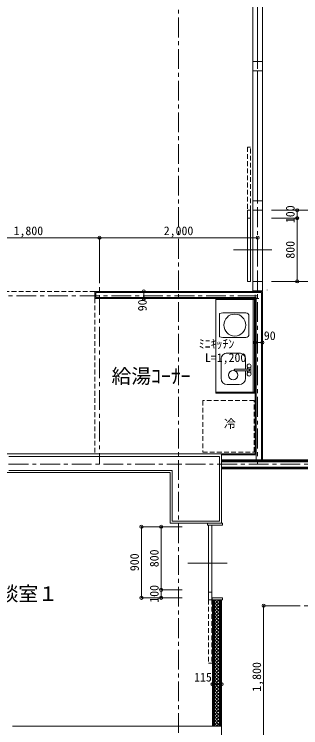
# Model space of a CAD drawing. Units: millimetres at full size, sheet at 1:50. Extents: x -17874 to 19699, y -20565 to 13459.
# Drawn here: x -5872 to -2247, y -6728 to 2299 of the extents above; entities that cross this region are included whole.
import ezdxf
from ezdxf.enums import TextEntityAlignment as Align

# ---------------------------------------------------------------- set-up
doc = ezdxf.new("R2010")
doc.units = ezdxf.units.MM
doc.header["$LTSCALE"] = 50
doc.header["$PDMODE"] = 32
doc.header["$PDSIZE"] = 40
for name, pattern in [('CHAIN1', [8, 5, -1, 1, -1]), ('DASHED1', [1.8, 1.2, -0.6]), ('DOUBLE_CHAIN2', [12.8, 9, -1, 0.6, -0.6, 0.6, -1])]:
    doc.linetypes.add(name, pattern=pattern)
for name, color, linetype, lineweight in [('1-1_表（文字_固定）', 4, 'CHAIN1', 9), ('1-2', 3, 'Continuous', 18), ('1-4', 4, 'Continuous', 9), ('1-5_建具姿図', 3, 'Continuous', 13), ('1-6', 7, 'Continuous', 13), ('1-8', 134, 'Continuous', 5), ('1-D_寸法', 6, 'Continuous', 9)]:
    doc.layers.add(name, color=color, linetype=linetype, lineweight=lineweight)
doc.styles.add('ＭＳ ゴシック', font='')
doc.styles.get('ＭＳ ゴシック').set_extended_font_data('MS Gothic')

msp = doc.modelspace()

# ---------------------------------------------------------------- linework, layer by layer
at = {"layer": '1-1_表（文字_固定）'}
for p, q in [((-3793.07, 8656.68), (-3793.07, -9444.31)), ((-2793.07, 8656.68), (-2793.07, -3394.31)), ((-4793.07, -855.14), (-4793.07, -3394.31)), ((-2793.07, -1264.31), (-14343.07, -1264.31)), ((-14343.07, -3394.31), (-3761.15, -3394.31)), ((16946.49, -3394.31), (-3761.15, -3394.31)), ((-2505.88, -5184.31), (9251.93, -5184.31))]:
    msp.add_line(p, q, dxfattribs=at)
at = {"layer": '1-2'}
for p, q in [((-4850.57, -1296.81), (-4850.57, -1206.81)), ((-2733.07, -1206.81), (-4850.57, -1206.81)), ((-2733.07, -1206.81), (-2733.07, -3339.31)), ((-2823.07, -1296.81), (-4850.57, -1296.81)), ((-2823.07, -1296.81), (-2823.07, -3264.31)), ((-8243.07, -3264.31), (-4568.9, -3264.31)), ((-4568.9, -3264.31), (-2823.07, -3264.31)), ((-3248.07, -4139.31), (-3248.07, -3264.31)), ((-3248.07, -3339.31), (2631.93, -3339.31)), ((-7443.07, -3499.31), (-4568.9, -3499.31)), ((-4568.9, -3499.31), (-3898.07, -3499.31)), ((-3898.07, -4139.31), (-3898.07, -3499.31)), ((-3248.07, -3454.31), (2631.93, -3454.31)), ((-3898.07, -4139.31), (-3248.07, -4139.31)), ((-3248.07, -6709.31), (-3248.07, -5109.31)), ((-3363.07, -6709.31), (-3363.07, -5909.31)), ((-5893.07, -6709.31), (-3248.07, -6709.31)), ((-3248.07, -6878.81), (-3248.07, -6709.31))]:
    msp.add_line(p, q, dxfattribs=at)
at = {"layer": '1-2', "color": 7, "lineweight": 13}
for p, q in [((-4232.49, -1206.81), (-4232.49, -1296.81)), ((-2823.07, -1854.49), (-2733.07, -1854.49))]:
    msp.add_line(p, q, dxfattribs=at)
at = {"layer": '1-4'}
for p, q in [((-2853.07, 3345.69), (-2853.07, -60.85)), ((-2733.07, 3345.69), (-2733.07, -1080.85)), ((-2919.07, -180.85), (-2919.07, -1080.85)), ((-2919.07, -180.85), (-2883.07, -180.85)), ((-2883.07, -180.85), (-2883.07, -1080.85)), ((-2853.07, -180.85), (-2853.07, -1080.85)), ((-3096.07, -680.85), (-2611.85, -680.85)), ((-2919.07, -1080.85), (-2883.07, -1080.85)), ((-2853.07, -1080.85), (-2853.07, -1200.85)), ((-2733.07, -1200.85), (-2853.07, -1200.85)), ((-3176.55, -4647.61), (-3677.93, -4647.61))]:
    msp.add_line(p, q, dxfattribs=at)
at = {"layer": '1-4', "color": 3, "lineweight": 18}
for p, q in [((-2793.07, 3345.69), (-2793.07, 1702.42)), ((-2853.07, 1582.42), (-2853.07, 1702.42)), ((-2733.07, 1582.42), (-2853.07, 1582.42)), ((-2793.07, 1582.42), (-2793.07, -60.85)), ((-2733.07, -60.85), (-2733.07, -180.85)), ((-2733.07, -180.85), (-2853.07, -180.85)), ((-2733.07, -1080.85), (-2853.07, -1080.85)), ((-2733.07, -1080.85), (-2733.07, -1200.85)), ((-2670.07, -1189.31), (-2670.07, -1190.21)), ((-3363.07, -5909.31), (-3363.07, -5109.31))]:
    msp.add_line(p, q, dxfattribs=at)
at = {"layer": '1-4', "linetype": 'DASHED1'}
for p, q in [((-2919.07, 619.15), (-2919.07, -180.85)), ((-2919.07, 619.15), (-2883.07, 619.15)), ((-2883.07, -180.85), (-2883.07, 619.15)), ((-2919.07, -280.85), (-2883.07, -280.85)), ((-4850.57, -1296.81), (-4850.57, -3264.31)), ((-3414.07, -5014.31), (-3374.07, -5014.31)), ((-3414.07, -5109.31), (-3414.07, -5909.31)), ((-3374.07, -5109.31), (-3374.07, -5909.31)), ((-3414.07, -5909.31), (-3374.07, -5909.31))]:
    msp.add_line(p, q, dxfattribs=at)
at = {"layer": '1-4', "color": 7, "lineweight": 13}
for p, q in [((-2292.09, -180.85), (-2292.09, -280.85)), ((-2292.09, -280.85), (-2292.09, -1080.85)), ((-3425.07, -4139.31), (-3238.07, -4139.31)), ((-3425.07, -4164.31), (-3425.07, -4139.31)), ((-3238.07, -4164.31), (-3238.07, -4139.31)), ((-3238.07, -4164.31), (-3425.07, -4164.31)), ((-3414.07, -5109.31), (-3414.07, -4164.31)), ((-3374.07, -5109.31), (-3374.07, -4164.31)), ((-3414.07, -5109.31), (-3374.07, -5109.31)), ((-3368.07, -5084.31), (-3368.07, -5109.31)), ((-3238.07, -5084.31), (-3368.07, -5084.31)), ((-3368.07, -5109.31), (-3238.07, -5109.31)), ((-3238.07, -5084.31), (-3238.07, -5109.31))]:
    msp.add_line(p, q, dxfattribs=at)
at = {"layer": '1-4', "color": 3, "linetype": 'DASHED1', "lineweight": 18}
msp.add_line((-6535.57, -1206.81), (-4850.57, -1206.81), dxfattribs=at)
at = {"layer": '1-4', "color": 3, "lineweight": 18}
for points in [[(-2733.07, 1582.42), (-2733.07, 1702.42), (-2853.07, 1702.42)], [(-2733.07, -60.85), (-2853.07, -60.85), (-2853.07, -180.85)]]:
    msp.add_lwpolyline(points, dxfattribs=at)
at = {"layer": '1-5_建具姿図', "color": 7}
msp.add_line((-4262.81, -4184.31), (-4262.81, -5084.31), dxfattribs=at)
at = {"layer": '1-6'}
for p, q in [((-2045.18, -180.85), (-2617.42, -180.85)), ((-2292.09, -180.85), (-2617.42, -180.85)), ((-2292.09, -280.85), (-2617.42, -280.85)), ((-6593.07, -528.37), (-4793.07, -528.37)), ((-4793.07, -528.37), (-4793.07, -855.14)), ((-4793.07, -528.37), (-2793.07, -528.37)), ((-2793.07, -528.37), (-2793.07, -855.14)), ((-2045.18, -1080.85), (-2617.42, -1080.85)), ((-2292.09, -1080.85), (-2617.42, -1080.85)), ((-4262.81, -4184.31), (-3746.27, -4184.31)), ((-4012.81, -4184.31), (-4012.81, -4984.31)), ((-4012.81, -4984.31), (-3746.27, -4984.31)), ((-4012.81, -4984.31), (-4012.81, -5084.31)), ((-4262.81, -5084.31), (-3746.27, -5084.31)), ((-2716.34, -5184.31), (-2475.53, -5184.31)), ((-2716.34, -6984.31), (-2716.34, -5184.31))]:
    msp.add_line(p, q, dxfattribs=at)
at = {"layer": '1-6', "color": 2}
for p in [(-2292.09, -180.85), (-2292.09, -280.85), (-4793.07, -528.37), (-2793.07, -528.37), (-2292.09, -1080.85), (-4232.49, -1206.81), (-4232.49, -1296.81), (-2823.07, -1854.49), (-2733.07, -1854.49), (-4262.81, -4184.31), (-4012.81, -4184.31), (-4012.81, -4984.31), (-4262.81, -5084.31), (-4012.81, -5084.31), (-2716.34, -5184.31)]:
    msp.add_point(p, dxfattribs=at)
at = {"layer": '1-8', "color": 4, "lineweight": 9}
for p, q in [((-4838.07, -1284.31), (-4838.07, -1219.31)), ((-2745.57, -1219.31), (-4838.07, -1219.31)), ((-2745.57, -1219.31), (-2745.57, -3339.31)), ((-2810.57, -1284.31), (-4838.07, -1284.31)), ((-2810.57, -1284.31), (-2810.57, -3339.31)), ((-5940.07, -3294.31), (-4568.9, -3294.31)), ((-4568.9, -3294.31), (-3273.07, -3294.31)), ((-3273.07, -4114.31), (-3273.07, -3294.31)), ((-3248.07, -3276.81), (-2810.57, -3276.81)), ((-3248.07, -3351.81), (2631.93, -3351.81)), ((-3248.07, -3364.31), (2631.93, -3364.31)), ((-3248.07, -3429.31), (2631.93, -3429.31)), ((-5940.07, -3474.31), (-4568.9, -3474.31)), ((-4568.9, -3474.31), (-3873.07, -3474.31)), ((-3873.07, -4114.31), (-3873.07, -3474.31)), ((-3248.07, -3441.81), (2631.93, -3441.81)), ((-3873.07, -4114.31), (-3273.07, -4114.31)), ((-3350.57, -6709.31), (-3350.57, -5109.31)), ((-3338.07, -6709.31), (-3338.07, -5109.31)), ((-3273.07, -6709.31), (-3273.07, -5109.31)), ((-3260.57, -6709.31), (-3260.57, -5109.31))]:
    msp.add_line(p, q, dxfattribs=at)
at = {"layer": '1-8'}
for p, q in [((-3338.07, -5164.4), (-3282.98, -5109.31)), ((-3338.07, -5121.98), (-3325.41, -5109.31)), ((-3338.07, -5206.83), (-3273.07, -5141.83)), ((-3335.54, -5109.31), (-3273.07, -5171.77)), ((-3293.11, -5109.31), (-3273.07, -5129.35)), ((-3338.07, -5149.2), (-3273.07, -5214.2)), ((-3338.07, -5249.26), (-3273.07, -5184.26)), ((-3338.07, -5191.63), (-3273.07, -5256.63)), ((-3338.07, -5291.68), (-3273.07, -5226.68)), ((-3338.07, -5234.05), (-3273.07, -5299.05)), ((-3338.07, -5334.11), (-3273.07, -5269.11)), ((-3338.07, -5276.48), (-3273.07, -5341.48)), ((-3338.07, -5376.53), (-3273.07, -5311.53)), ((-3338.07, -5318.9), (-3273.07, -5383.9)), ((-3338.07, -5418.96), (-3273.07, -5353.96)), ((-3338.07, -5361.33), (-3273.07, -5426.33)), ((-3338.07, -5461.39), (-3273.07, -5396.39)), ((-3338.07, -5403.76), (-3273.07, -5468.76)), ((-3338.07, -5503.81), (-3273.07, -5438.81)), ((-3338.07, -5446.18), (-3273.07, -5511.18)), ((-3338.07, -5546.24), (-3273.07, -5481.24)), ((-3338.07, -5488.61), (-3273.07, -5553.61)), ((-3338.07, -5588.67), (-3273.07, -5523.67)), ((-3338.07, -5531.04), (-3273.07, -5596.04)), ((-3338.07, -5631.09), (-3273.07, -5566.09)), ((-3338.07, -5573.46), (-3273.07, -5638.46)), ((-3338.07, -5673.52), (-3273.07, -5608.52)), ((-3338.07, -5615.89), (-3273.07, -5680.89)), ((-3338.07, -5715.95), (-3273.07, -5650.95)), ((-3338.07, -5658.32), (-3273.07, -5723.32)), ((-3338.07, -5758.37), (-3273.07, -5693.37)), ((-3338.07, -5700.74), (-3273.07, -5765.74)), ((-3338.07, -5800.8), (-3273.07, -5735.8)), ((-3338.07, -5743.17), (-3273.07, -5808.17)), ((-3338.07, -5843.23), (-3273.07, -5778.23)), ((-3338.07, -5785.6), (-3273.07, -5850.6)), ((-3338.07, -5885.65), (-3273.07, -5820.65)), ((-3338.07, -5828.02), (-3273.07, -5893.02)), ((-3338.07, -5928.08), (-3273.07, -5863.08)), ((-3338.07, -5870.45), (-3273.07, -5935.45)), ((-3338.07, -5970.5), (-3273.07, -5905.5)), ((-3338.07, -5912.87), (-3273.07, -5977.87)), ((-3338.07, -6012.93), (-3273.07, -5947.93)), ((-3338.07, -5955.3), (-3273.07, -6020.3)), ((-3338.07, -6055.36), (-3273.07, -5990.36)), ((-3338.07, -5997.73), (-3273.07, -6062.73)), ((-3338.07, -6097.78), (-3273.07, -6032.78)), ((-3338.07, -6040.15), (-3273.07, -6105.15)), ((-3338.07, -6140.21), (-3273.07, -6075.21)), ((-3338.07, -6082.58), (-3273.07, -6147.58)), ((-3338.07, -6182.64), (-3273.07, -6117.64)), ((-3338.07, -6125.01), (-3273.07, -6190.01)), ((-3338.07, -6225.06), (-3273.07, -6160.06)), ((-3338.07, -6167.43), (-3273.07, -6232.43)), ((-3338.07, -6267.49), (-3273.07, -6202.49)), ((-3338.07, -6209.86), (-3273.07, -6274.86)), ((-3338.07, -6309.92), (-3273.07, -6244.92)), ((-3338.07, -6252.29), (-3273.07, -6317.29)), ((-3338.07, -6352.34), (-3273.07, -6287.34)), ((-3338.07, -6294.71), (-3273.07, -6359.71)), ((-3338.07, -6394.77), (-3273.07, -6329.77)), ((-3338.07, -6337.14), (-3273.07, -6402.14)), ((-3338.07, -6437.19), (-3273.07, -6372.19)), ((-3338.07, -6379.56), (-3273.07, -6444.56)), ((-3338.07, -6479.62), (-3273.07, -6414.62)), ((-3338.07, -6421.99), (-3273.07, -6486.99)), ((-3338.07, -6522.05), (-3273.07, -6457.05)), ((-3338.07, -6464.42), (-3273.07, -6529.42)), ((-3338.07, -6564.47), (-3273.07, -6499.47)), ((-3338.07, -6506.84), (-3273.07, -6571.84)), ((-3338.07, -6606.9), (-3273.07, -6541.9)), ((-3338.07, -6549.27), (-3273.07, -6614.27)), ((-3338.07, -6649.33), (-3273.07, -6584.33)), ((-3338.07, -6591.7), (-3273.07, -6656.7)), ((-3338.07, -6691.75), (-3273.07, -6626.75)), ((-3338.07, -6634.12), (-3273.07, -6699.12)), ((-3338.07, -6676.55), (-3305.32, -6709.31)), ((-3313.2, -6709.31), (-3273.07, -6669.18))]:
    msp.add_line(p, q, dxfattribs=at)
at = {"layer": '1-8', "color": 7, "lineweight": 13}
msp.add_line((-3363.07, -6176.63), (-3248.07, -6176.63), dxfattribs=at)
at = {"layer": '1-8', "color": 2}
for p in [(-3363.07, -6176.63), (-3248.07, -6176.63)]:
    msp.add_point(p, dxfattribs=at)
at = {"layer": '1-D_寸法', "linetype": 'DOUBLE_CHAIN2'}
for p, q in [((-2823.07, -1249.93), (-2823.07, -1343.68)), ((-2776.2, -1296.81), (-2869.95, -1296.81))]:
    msp.add_line(p, q, dxfattribs=at)
at = {"layer": '1-D_寸法'}
for p, q in [((-2823.07, -1296.81), (-3323.07, -1296.81)), ((-3323.07, -1311.81), (-3323.07, -1296.81)), ((-2823.07, -1311.81), (-3323.07, -1311.81)), ((-3320.07, -2481.81), (-3320.07, -1311.81)), ((-2849.07, -2481.81), (-2849.07, -1311.81)), ((-2831.07, -2481.81), (-2831.07, -1311.81)), ((-2823.07, -1311.81), (-2823.07, -1296.81)), ((-3274.07, -1486.31), (-3233.07, -1478.81)), ((-3274.07, -1781.31), (-3274.07, -1486.31)), ((-2941.07, -1478.81), (-3233.07, -1478.81)), ((-2903.07, -1750.81), (-2903.07, -1516.81)), ((-3274.07, -1781.31), (-3233.07, -1788.81)), ((-2941.07, -1788.81), (-3233.07, -1788.81)), ((-3256.07, -2306.81), (-3256.07, -2066.81)), ((-3026.07, -1986.81), (-3176.07, -1986.81)), ((-2946.07, -2192.81), (-2946.07, -2066.81)), ((-2922.57, -2192.81), (-2922.57, -2163.57)), ((-2879.58, -2240.05), (-2879.58, -2163.57)), ((-2901.07, -2192.81), (-3079.08, -2192.81)), ((-2901.07, -2210.81), (-3079.08, -2210.81)), ((-2946.07, -2306.81), (-2946.07, -2210.81)), ((-2922.57, -2240.05), (-2922.57, -2210.81)), ((-3026.07, -2386.81), (-3176.07, -2386.81)), ((-3323.07, -2496.81), (-3323.07, -2481.81)), ((-2823.07, -2481.81), (-3323.07, -2481.81)), ((-2823.07, -2496.81), (-3323.07, -2496.81)), ((-2823.07, -2496.81), (-2823.07, -2481.81))]:
    msp.add_line(p, q, dxfattribs=at)
at = {"layer": '1-D_寸法', "color": 4, "linetype": 'DASHED1'}
msp.add_lwpolyline([(-3486.86, -3239.87), (-2836.86, -3239.87), (-2836.86, -2589.87), (-3486.86, -2589.87)], close=True, dxfattribs=at)
at = {"layer": '1-D_寸法'}
for centre, radius in [((-3081.57, -1633.81), 139), ((-2901.07, -2150.81), 25), ((-3102.07, -2266.81), 58), ((-2901.07, -2252.81), 25)]:
    msp.add_circle(centre, radius, dxfattribs=at)
for centre, radius, start, end in [((-2941.07, -1516.81), 38, 359.99998, 90), ((-2941.07, -1750.81), 38, 270, 359.99998), ((-3176.07, -2066.81), 80, 89.99998, 180), ((-3026.07, -2066.81), 80, 359.99998, 90), ((-3079.08, -2201.81), 9, 90, 269.99995), ((-2901.07, -2201.81), 9, 270.00003, 90), ((-3176.07, -2306.81), 80, 180, 270), ((-3026.07, -2306.81), 80, 270, 359.99998)]:
    msp.add_arc(centre, radius, start, end, dxfattribs=at)

# ---------------------------------------------------------------- texts
at = {"layer": '1-5_建具姿図', "color": 7, "style": 'ＭＳ ゴシック'}
for s, p in [('ﾐﾆｷｯﾁﾝ', (-3537.84, -1960.54)), ('L=1,200', (-3459.78, -2133.37)), ('冷', (-3218.77, -2971.2))]:
    msp.add_text(s, height=110, dxfattribs=at).set_placement(p, align=Align.BOTTOM_LEFT)
at = {"layer": '1-5_建具姿図', "style": 'ＭＳ ゴシック'}
for s, p in [('給湯ｺｰﾅｰ', (-4641.36, -2426.17)), ('面談室１', (-6319.41, -5178.84))]:
    msp.add_text(s, height=183.3, dxfattribs=at).set_placement(p, align=Align.BOTTOM_LEFT)
at = {"layer": '1-6', "style": 'ＭＳ ゴシック'}
for s, p in [('100', (-2292.09, -343.35)), ('800', (-2292.09, -793.35)), ('90', (-4163.76, -1458.35)), ('800', (-4012.81, -4696.81)), ('900', (-4262.81, -4746.81)), ('100', (-4012.81, -5146.81)), ('1,800', (-2716.34, -6271.81))]:
    msp.add_text(s, height=110, rotation=90, dxfattribs=at).set_placement(p, align=Align.BOTTOM_LEFT)
for s, p in [('1,800', (-5880.57, -528.37)), ('2,000', (-3980.57, -528.37)), ('90', (-2714.18, -1855.24))]:
    msp.add_text(s, height=110, dxfattribs=at).set_placement(p, align=Align.BOTTOM_LEFT)
at = {"layer": '1-8', "color": 7, "style": 'ＭＳ ゴシック'}
msp.add_text('115', height=110, dxfattribs=at).set_placement((-3596.43, -6176.5), align=Align.BOTTOM_LEFT)

doc.saveas('drawing.dxf')
